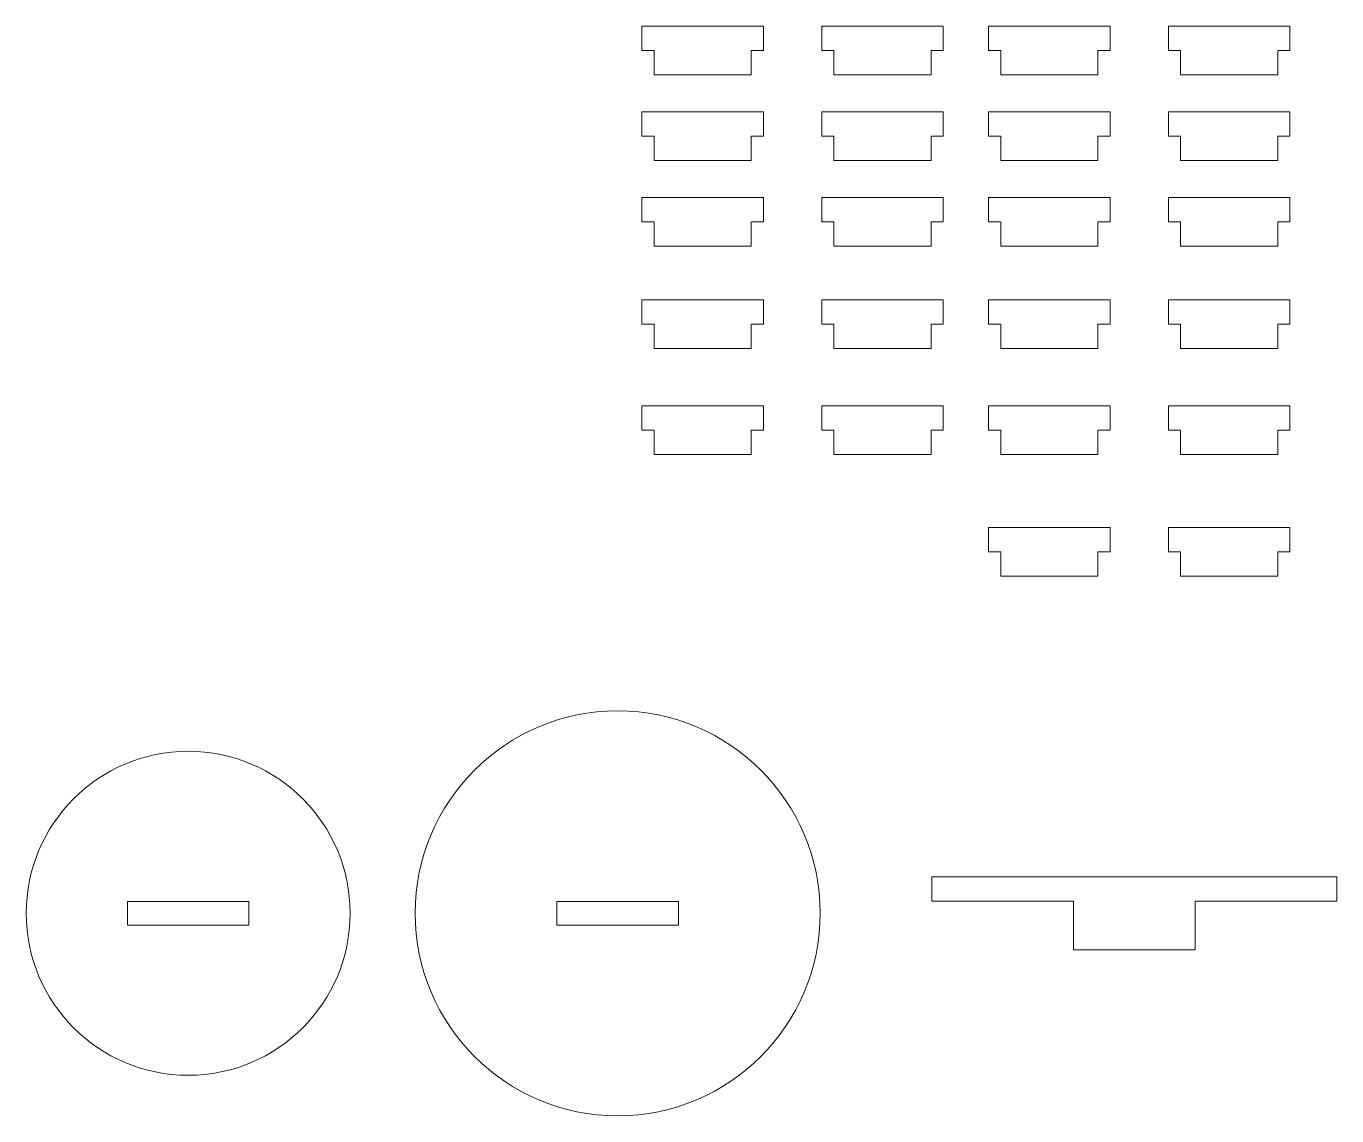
# Model space of a CAD drawing. Header units: centimetres. Extents: x -250 to 250, y -508 to 508.
# Drawn here: x 13.15 to 29.33, y -434.34 to -420.89 of the extents above; entities that cross this region are included whole.
import ezdxf

# ---------------------------------------------------------------- set-up
doc = ezdxf.new("R2010")
doc.units = ezdxf.units.CM
doc.header["$MEASUREMENT"] = 0
doc.layers.add('Capa 1', color=7, linetype='Continuous')

msp = doc.modelspace()

# ---------------------------------------------------------------- linework, layer by layer
at = {"layer": 'Capa 1', "color": 240, "lineweight": 9}
for points, knots in [([(22.10358, -421.18963), (22.10358, -421.18963), (22.10358, -421.48963), (22.10358, -421.48963), (22.10358, -421.48963), (20.90358, -421.48963), (20.90358, -421.48963), (20.90358, -421.48963), (20.90358, -421.18963), (20.90358, -421.18963), (20.90358, -421.18963), (20.75358, -421.18963), (20.75358, -421.18963), (20.75358, -421.18963), (20.75358, -420.88963), (20.75358, -420.88963), (20.75358, -420.88963), (22.25358, -420.88963), (22.25358, -420.88963), (22.25358, -420.88963), (22.25358, -421.18963), (22.25358, -421.18963), (22.25358, -421.18963), (22.10358, -421.18963), (22.10358, -421.18963)], [0, 0, 0, 0, 0.125, 0.125, 0.125, 0.25, 0.25, 0.25, 0.375, 0.375, 0.375, 0.5, 0.5, 0.5, 0.625, 0.625, 0.625, 0.75, 0.75, 0.75, 0.875, 0.875, 0.875, 1, 1, 1, 1]), ([(24.32391, -421.18963), (24.32391, -421.18963), (24.32391, -421.48963), (24.32391, -421.48963), (24.32391, -421.48963), (23.12391, -421.48963), (23.12391, -421.48963), (23.12391, -421.48963), (23.12391, -421.18963), (23.12391, -421.18963), (23.12391, -421.18963), (22.97391, -421.18963), (22.97391, -421.18963), (22.97391, -421.18963), (22.97391, -420.88963), (22.97391, -420.88963), (22.97391, -420.88963), (24.47391, -420.88963), (24.47391, -420.88963), (24.47391, -420.88963), (24.47391, -421.18963), (24.47391, -421.18963), (24.47391, -421.18963), (24.32391, -421.18963), (24.32391, -421.18963)], [0, 0, 0, 0, 0.125, 0.125, 0.125, 0.25, 0.25, 0.25, 0.375, 0.375, 0.375, 0.5, 0.5, 0.5, 0.625, 0.625, 0.625, 0.75, 0.75, 0.75, 0.875, 0.875, 0.875, 1, 1, 1, 1]), ([(26.38383, -421.18963), (26.38383, -421.18963), (26.38383, -421.48963), (26.38383, -421.48963), (26.38383, -421.48963), (25.18383, -421.48963), (25.18383, -421.48963), (25.18383, -421.48963), (25.18383, -421.18963), (25.18383, -421.18963), (25.18383, -421.18963), (25.03383, -421.18963), (25.03383, -421.18963), (25.03383, -421.18963), (25.03383, -420.88963), (25.03383, -420.88963), (25.03383, -420.88963), (26.53383, -420.88963), (26.53383, -420.88963), (26.53383, -420.88963), (26.53383, -421.18963), (26.53383, -421.18963), (26.53383, -421.18963), (26.38383, -421.18963), (26.38383, -421.18963)], [0, 0, 0, 0, 0.125, 0.125, 0.125, 0.25, 0.25, 0.25, 0.375, 0.375, 0.375, 0.5, 0.5, 0.5, 0.625, 0.625, 0.625, 0.75, 0.75, 0.75, 0.875, 0.875, 0.875, 1, 1, 1, 1]), ([(28.60416, -421.18963), (28.60416, -421.18963), (28.60416, -421.48963), (28.60416, -421.48963), (28.60416, -421.48963), (27.40416, -421.48963), (27.40416, -421.48963), (27.40416, -421.48963), (27.40416, -421.18963), (27.40416, -421.18963), (27.40416, -421.18963), (27.25416, -421.18963), (27.25416, -421.18963), (27.25416, -421.18963), (27.25416, -420.88963), (27.25416, -420.88963), (27.25416, -420.88963), (28.75416, -420.88963), (28.75416, -420.88963), (28.75416, -420.88963), (28.75416, -421.18963), (28.75416, -421.18963), (28.75416, -421.18963), (28.60416, -421.18963), (28.60416, -421.18963)], [0, 0, 0, 0, 0.125, 0.125, 0.125, 0.25, 0.25, 0.25, 0.375, 0.375, 0.375, 0.5, 0.5, 0.5, 0.625, 0.625, 0.625, 0.75, 0.75, 0.75, 0.875, 0.875, 0.875, 1, 1, 1, 1]), ([(22.10358, -422.24543), (22.10358, -422.24543), (22.10358, -422.54543), (22.10358, -422.54543), (22.10358, -422.54543), (20.90358, -422.54543), (20.90358, -422.54543), (20.90358, -422.54543), (20.90358, -422.24543), (20.90358, -422.24543), (20.90358, -422.24543), (20.75358, -422.24543), (20.75358, -422.24543), (20.75358, -422.24543), (20.75358, -421.94543), (20.75358, -421.94543), (20.75358, -421.94543), (22.25358, -421.94543), (22.25358, -421.94543), (22.25358, -421.94543), (22.25358, -422.24543), (22.25358, -422.24543), (22.25358, -422.24543), (22.10358, -422.24543), (22.10358, -422.24543)], [0, 0, 0, 0, 0.125, 0.125, 0.125, 0.25, 0.25, 0.25, 0.375, 0.375, 0.375, 0.5, 0.5, 0.5, 0.625, 0.625, 0.625, 0.75, 0.75, 0.75, 0.875, 0.875, 0.875, 1, 1, 1, 1]), ([(24.32391, -422.24543), (24.32391, -422.24543), (24.32391, -422.54543), (24.32391, -422.54543), (24.32391, -422.54543), (23.12391, -422.54543), (23.12391, -422.54543), (23.12391, -422.54543), (23.12391, -422.24543), (23.12391, -422.24543), (23.12391, -422.24543), (22.97391, -422.24543), (22.97391, -422.24543), (22.97391, -422.24543), (22.97391, -421.94543), (22.97391, -421.94543), (22.97391, -421.94543), (24.47391, -421.94543), (24.47391, -421.94543), (24.47391, -421.94543), (24.47391, -422.24543), (24.47391, -422.24543), (24.47391, -422.24543), (24.32391, -422.24543), (24.32391, -422.24543)], [0, 0, 0, 0, 0.125, 0.125, 0.125, 0.25, 0.25, 0.25, 0.375, 0.375, 0.375, 0.5, 0.5, 0.5, 0.625, 0.625, 0.625, 0.75, 0.75, 0.75, 0.875, 0.875, 0.875, 1, 1, 1, 1]), ([(26.38383, -422.24543), (26.38383, -422.24543), (26.38383, -422.54543), (26.38383, -422.54543), (26.38383, -422.54543), (25.18383, -422.54543), (25.18383, -422.54543), (25.18383, -422.54543), (25.18383, -422.24543), (25.18383, -422.24543), (25.18383, -422.24543), (25.03383, -422.24543), (25.03383, -422.24543), (25.03383, -422.24543), (25.03383, -421.94543), (25.03383, -421.94543), (25.03383, -421.94543), (26.53383, -421.94543), (26.53383, -421.94543), (26.53383, -421.94543), (26.53383, -422.24543), (26.53383, -422.24543), (26.53383, -422.24543), (26.38383, -422.24543), (26.38383, -422.24543)], [0, 0, 0, 0, 0.125, 0.125, 0.125, 0.25, 0.25, 0.25, 0.375, 0.375, 0.375, 0.5, 0.5, 0.5, 0.625, 0.625, 0.625, 0.75, 0.75, 0.75, 0.875, 0.875, 0.875, 1, 1, 1, 1]), ([(28.60416, -422.24543), (28.60416, -422.24543), (28.60416, -422.54543), (28.60416, -422.54543), (28.60416, -422.54543), (27.40416, -422.54543), (27.40416, -422.54543), (27.40416, -422.54543), (27.40416, -422.24543), (27.40416, -422.24543), (27.40416, -422.24543), (27.25416, -422.24543), (27.25416, -422.24543), (27.25416, -422.24543), (27.25416, -421.94543), (27.25416, -421.94543), (27.25416, -421.94543), (28.75416, -421.94543), (28.75416, -421.94543), (28.75416, -421.94543), (28.75416, -422.24543), (28.75416, -422.24543), (28.75416, -422.24543), (28.60416, -422.24543), (28.60416, -422.24543)], [0, 0, 0, 0, 0.125, 0.125, 0.125, 0.25, 0.25, 0.25, 0.375, 0.375, 0.375, 0.5, 0.5, 0.5, 0.625, 0.625, 0.625, 0.75, 0.75, 0.75, 0.875, 0.875, 0.875, 1, 1, 1, 1]), ([(22.10358, -423.3063), (22.10358, -423.3063), (22.10358, -423.6063), (22.10358, -423.6063), (22.10358, -423.6063), (20.90358, -423.6063), (20.90358, -423.6063), (20.90358, -423.6063), (20.90358, -423.3063), (20.90358, -423.3063), (20.90358, -423.3063), (20.75358, -423.3063), (20.75358, -423.3063), (20.75358, -423.3063), (20.75358, -423.0063), (20.75358, -423.0063), (20.75358, -423.0063), (22.25358, -423.0063), (22.25358, -423.0063), (22.25358, -423.0063), (22.25358, -423.3063), (22.25358, -423.3063), (22.25358, -423.3063), (22.10358, -423.3063), (22.10358, -423.3063)], [0, 0, 0, 0, 0.125, 0.125, 0.125, 0.25, 0.25, 0.25, 0.375, 0.375, 0.375, 0.5, 0.5, 0.5, 0.625, 0.625, 0.625, 0.75, 0.75, 0.75, 0.875, 0.875, 0.875, 1, 1, 1, 1]), ([(24.32391, -423.3063), (24.32391, -423.3063), (24.32391, -423.6063), (24.32391, -423.6063), (24.32391, -423.6063), (23.12391, -423.6063), (23.12391, -423.6063), (23.12391, -423.6063), (23.12391, -423.3063), (23.12391, -423.3063), (23.12391, -423.3063), (22.97391, -423.3063), (22.97391, -423.3063), (22.97391, -423.3063), (22.97391, -423.0063), (22.97391, -423.0063), (22.97391, -423.0063), (24.47391, -423.0063), (24.47391, -423.0063), (24.47391, -423.0063), (24.47391, -423.3063), (24.47391, -423.3063), (24.47391, -423.3063), (24.32391, -423.3063), (24.32391, -423.3063)], [0, 0, 0, 0, 0.125, 0.125, 0.125, 0.25, 0.25, 0.25, 0.375, 0.375, 0.375, 0.5, 0.5, 0.5, 0.625, 0.625, 0.625, 0.75, 0.75, 0.75, 0.875, 0.875, 0.875, 1, 1, 1, 1]), ([(26.38383, -423.3063), (26.38383, -423.3063), (26.38383, -423.6063), (26.38383, -423.6063), (26.38383, -423.6063), (25.18383, -423.6063), (25.18383, -423.6063), (25.18383, -423.6063), (25.18383, -423.3063), (25.18383, -423.3063), (25.18383, -423.3063), (25.03383, -423.3063), (25.03383, -423.3063), (25.03383, -423.3063), (25.03383, -423.0063), (25.03383, -423.0063), (25.03383, -423.0063), (26.53383, -423.0063), (26.53383, -423.0063), (26.53383, -423.0063), (26.53383, -423.3063), (26.53383, -423.3063), (26.53383, -423.3063), (26.38383, -423.3063), (26.38383, -423.3063)], [0, 0, 0, 0, 0.125, 0.125, 0.125, 0.25, 0.25, 0.25, 0.375, 0.375, 0.375, 0.5, 0.5, 0.5, 0.625, 0.625, 0.625, 0.75, 0.75, 0.75, 0.875, 0.875, 0.875, 1, 1, 1, 1]), ([(28.60416, -423.3063), (28.60416, -423.3063), (28.60416, -423.6063), (28.60416, -423.6063), (28.60416, -423.6063), (27.40416, -423.6063), (27.40416, -423.6063), (27.40416, -423.6063), (27.40416, -423.3063), (27.40416, -423.3063), (27.40416, -423.3063), (27.25416, -423.3063), (27.25416, -423.3063), (27.25416, -423.3063), (27.25416, -423.0063), (27.25416, -423.0063), (27.25416, -423.0063), (28.75416, -423.0063), (28.75416, -423.0063), (28.75416, -423.0063), (28.75416, -423.3063), (28.75416, -423.3063), (28.75416, -423.3063), (28.60416, -423.3063), (28.60416, -423.3063)], [0, 0, 0, 0, 0.125, 0.125, 0.125, 0.25, 0.25, 0.25, 0.375, 0.375, 0.375, 0.5, 0.5, 0.5, 0.625, 0.625, 0.625, 0.75, 0.75, 0.75, 0.875, 0.875, 0.875, 1, 1, 1, 1]), ([(22.10358, -424.56737), (22.10358, -424.56737), (22.10358, -424.86737), (22.10358, -424.86737), (22.10358, -424.86737), (20.90358, -424.86737), (20.90358, -424.86737), (20.90358, -424.86737), (20.90358, -424.56737), (20.90358, -424.56737), (20.90358, -424.56737), (20.75358, -424.56737), (20.75358, -424.56737), (20.75358, -424.56737), (20.75358, -424.26737), (20.75358, -424.26737), (20.75358, -424.26737), (22.25358, -424.26737), (22.25358, -424.26737), (22.25358, -424.26737), (22.25358, -424.56737), (22.25358, -424.56737), (22.25358, -424.56737), (22.10358, -424.56737), (22.10358, -424.56737)], [0, 0, 0, 0, 0.125, 0.125, 0.125, 0.25, 0.25, 0.25, 0.375, 0.375, 0.375, 0.5, 0.5, 0.5, 0.625, 0.625, 0.625, 0.75, 0.75, 0.75, 0.875, 0.875, 0.875, 1, 1, 1, 1]), ([(24.32391, -424.56737), (24.32391, -424.56737), (24.32391, -424.86737), (24.32391, -424.86737), (24.32391, -424.86737), (23.12391, -424.86737), (23.12391, -424.86737), (23.12391, -424.86737), (23.12391, -424.56737), (23.12391, -424.56737), (23.12391, -424.56737), (22.97391, -424.56737), (22.97391, -424.56737), (22.97391, -424.56737), (22.97391, -424.26737), (22.97391, -424.26737), (22.97391, -424.26737), (24.47391, -424.26737), (24.47391, -424.26737), (24.47391, -424.26737), (24.47391, -424.56737), (24.47391, -424.56737), (24.47391, -424.56737), (24.32391, -424.56737), (24.32391, -424.56737)], [0, 0, 0, 0, 0.125, 0.125, 0.125, 0.25, 0.25, 0.25, 0.375, 0.375, 0.375, 0.5, 0.5, 0.5, 0.625, 0.625, 0.625, 0.75, 0.75, 0.75, 0.875, 0.875, 0.875, 1, 1, 1, 1]), ([(26.38383, -424.56737), (26.38383, -424.56737), (26.38383, -424.86737), (26.38383, -424.86737), (26.38383, -424.86737), (25.18383, -424.86737), (25.18383, -424.86737), (25.18383, -424.86737), (25.18383, -424.56737), (25.18383, -424.56737), (25.18383, -424.56737), (25.03383, -424.56737), (25.03383, -424.56737), (25.03383, -424.56737), (25.03383, -424.26737), (25.03383, -424.26737), (25.03383, -424.26737), (26.53383, -424.26737), (26.53383, -424.26737), (26.53383, -424.26737), (26.53383, -424.56737), (26.53383, -424.56737), (26.53383, -424.56737), (26.38383, -424.56737), (26.38383, -424.56737)], [0, 0, 0, 0, 0.125, 0.125, 0.125, 0.25, 0.25, 0.25, 0.375, 0.375, 0.375, 0.5, 0.5, 0.5, 0.625, 0.625, 0.625, 0.75, 0.75, 0.75, 0.875, 0.875, 0.875, 1, 1, 1, 1]), ([(28.60416, -424.56737), (28.60416, -424.56737), (28.60416, -424.86737), (28.60416, -424.86737), (28.60416, -424.86737), (27.40416, -424.86737), (27.40416, -424.86737), (27.40416, -424.86737), (27.40416, -424.56737), (27.40416, -424.56737), (27.40416, -424.56737), (27.25416, -424.56737), (27.25416, -424.56737), (27.25416, -424.56737), (27.25416, -424.26737), (27.25416, -424.26737), (27.25416, -424.26737), (28.75416, -424.26737), (28.75416, -424.26737), (28.75416, -424.26737), (28.75416, -424.56737), (28.75416, -424.56737), (28.75416, -424.56737), (28.60416, -424.56737), (28.60416, -424.56737)], [0, 0, 0, 0, 0.125, 0.125, 0.125, 0.25, 0.25, 0.25, 0.375, 0.375, 0.375, 0.5, 0.5, 0.5, 0.625, 0.625, 0.625, 0.75, 0.75, 0.75, 0.875, 0.875, 0.875, 1, 1, 1, 1]), ([(22.10358, -425.87542), (22.10358, -425.87542), (22.10358, -426.17542), (22.10358, -426.17542), (22.10358, -426.17542), (20.90358, -426.17542), (20.90358, -426.17542), (20.90358, -426.17542), (20.90358, -425.87542), (20.90358, -425.87542), (20.90358, -425.87542), (20.75358, -425.87542), (20.75358, -425.87542), (20.75358, -425.87542), (20.75358, -425.57542), (20.75358, -425.57542), (20.75358, -425.57542), (22.25358, -425.57542), (22.25358, -425.57542), (22.25358, -425.57542), (22.25358, -425.87542), (22.25358, -425.87542), (22.25358, -425.87542), (22.10358, -425.87542), (22.10358, -425.87542)], [0, 0, 0, 0, 0.125, 0.125, 0.125, 0.25, 0.25, 0.25, 0.375, 0.375, 0.375, 0.5, 0.5, 0.5, 0.625, 0.625, 0.625, 0.75, 0.75, 0.75, 0.875, 0.875, 0.875, 1, 1, 1, 1]), ([(24.32391, -425.87542), (24.32391, -425.87542), (24.32391, -426.17542), (24.32391, -426.17542), (24.32391, -426.17542), (23.12391, -426.17542), (23.12391, -426.17542), (23.12391, -426.17542), (23.12391, -425.87542), (23.12391, -425.87542), (23.12391, -425.87542), (22.97391, -425.87542), (22.97391, -425.87542), (22.97391, -425.87542), (22.97391, -425.57542), (22.97391, -425.57542), (22.97391, -425.57542), (24.47391, -425.57542), (24.47391, -425.57542), (24.47391, -425.57542), (24.47391, -425.87542), (24.47391, -425.87542), (24.47391, -425.87542), (24.32391, -425.87542), (24.32391, -425.87542)], [0, 0, 0, 0, 0.125, 0.125, 0.125, 0.25, 0.25, 0.25, 0.375, 0.375, 0.375, 0.5, 0.5, 0.5, 0.625, 0.625, 0.625, 0.75, 0.75, 0.75, 0.875, 0.875, 0.875, 1, 1, 1, 1]), ([(26.38383, -425.87542), (26.38383, -425.87542), (26.38383, -426.17542), (26.38383, -426.17542), (26.38383, -426.17542), (25.18383, -426.17542), (25.18383, -426.17542), (25.18383, -426.17542), (25.18383, -425.87542), (25.18383, -425.87542), (25.18383, -425.87542), (25.03383, -425.87542), (25.03383, -425.87542), (25.03383, -425.87542), (25.03383, -425.57542), (25.03383, -425.57542), (25.03383, -425.57542), (26.53383, -425.57542), (26.53383, -425.57542), (26.53383, -425.57542), (26.53383, -425.87542), (26.53383, -425.87542), (26.53383, -425.87542), (26.38383, -425.87542), (26.38383, -425.87542)], [0, 0, 0, 0, 0.125, 0.125, 0.125, 0.25, 0.25, 0.25, 0.375, 0.375, 0.375, 0.5, 0.5, 0.5, 0.625, 0.625, 0.625, 0.75, 0.75, 0.75, 0.875, 0.875, 0.875, 1, 1, 1, 1]), ([(28.60416, -425.87542), (28.60416, -425.87542), (28.60416, -426.17542), (28.60416, -426.17542), (28.60416, -426.17542), (27.40416, -426.17542), (27.40416, -426.17542), (27.40416, -426.17542), (27.40416, -425.87542), (27.40416, -425.87542), (27.40416, -425.87542), (27.25416, -425.87542), (27.25416, -425.87542), (27.25416, -425.87542), (27.25416, -425.57542), (27.25416, -425.57542), (27.25416, -425.57542), (28.75416, -425.57542), (28.75416, -425.57542), (28.75416, -425.57542), (28.75416, -425.87542), (28.75416, -425.87542), (28.75416, -425.87542), (28.60416, -425.87542), (28.60416, -425.87542)], [0, 0, 0, 0, 0.125, 0.125, 0.125, 0.25, 0.25, 0.25, 0.375, 0.375, 0.375, 0.5, 0.5, 0.5, 0.625, 0.625, 0.625, 0.75, 0.75, 0.75, 0.875, 0.875, 0.875, 1, 1, 1, 1]), ([(26.38383, -427.3783), (26.38383, -427.3783), (26.38383, -427.6783), (26.38383, -427.6783), (26.38383, -427.6783), (25.18383, -427.6783), (25.18383, -427.6783), (25.18383, -427.6783), (25.18383, -427.3783), (25.18383, -427.3783), (25.18383, -427.3783), (25.03383, -427.3783), (25.03383, -427.3783), (25.03383, -427.3783), (25.03383, -427.0783), (25.03383, -427.0783), (25.03383, -427.0783), (26.53383, -427.0783), (26.53383, -427.0783), (26.53383, -427.0783), (26.53383, -427.3783), (26.53383, -427.3783), (26.53383, -427.3783), (26.38383, -427.3783), (26.38383, -427.3783)], [0, 0, 0, 0, 0.125, 0.125, 0.125, 0.25, 0.25, 0.25, 0.375, 0.375, 0.375, 0.5, 0.5, 0.5, 0.625, 0.625, 0.625, 0.75, 0.75, 0.75, 0.875, 0.875, 0.875, 1, 1, 1, 1]), ([(28.60416, -427.3783), (28.60416, -427.3783), (28.60416, -427.6783), (28.60416, -427.6783), (28.60416, -427.6783), (27.40416, -427.6783), (27.40416, -427.6783), (27.40416, -427.6783), (27.40416, -427.3783), (27.40416, -427.3783), (27.40416, -427.3783), (27.25416, -427.3783), (27.25416, -427.3783), (27.25416, -427.3783), (27.25416, -427.0783), (27.25416, -427.0783), (27.25416, -427.0783), (28.75416, -427.0783), (28.75416, -427.0783), (28.75416, -427.0783), (28.75416, -427.3783), (28.75416, -427.3783), (28.75416, -427.3783), (28.60416, -427.3783), (28.60416, -427.3783)], [0, 0, 0, 0, 0.125, 0.125, 0.125, 0.25, 0.25, 0.25, 0.375, 0.375, 0.375, 0.5, 0.5, 0.5, 0.625, 0.625, 0.625, 0.75, 0.75, 0.75, 0.875, 0.875, 0.875, 1, 1, 1, 1]), ([(20.45326, -429.34123), (21.83397, -429.34123), (22.95326, -430.46052), (22.95326, -431.84123), (22.95326, -433.22194), (21.83397, -434.34123), (20.45326, -434.34123), (19.07255, -434.34123), (17.95326, -433.22194), (17.95326, -431.84123), (17.95326, -430.46052), (19.07255, -429.34123), (20.45326, -429.34123)], [0, 0, 0, 0, 0.25, 0.25, 0.25, 0.5, 0.5, 0.5, 0.75, 0.75, 0.75, 1, 1, 1, 1]), ([(15.1506, -429.84123), (16.25517, -429.84123), (17.1506, -430.73666), (17.1506, -431.84123), (17.1506, -432.9458), (16.25517, -433.84123), (15.1506, -433.84123), (14.04603, -433.84123), (13.1506, -432.9458), (13.1506, -431.84123), (13.1506, -430.73666), (14.04603, -429.84123), (15.1506, -429.84123)], [0, 0, 0, 0, 0.25, 0.25, 0.25, 0.5, 0.5, 0.5, 0.75, 0.75, 0.75, 1, 1, 1, 1]), ([(24.33283, -431.39123), (24.33283, -431.39123), (29.33283, -431.39123), (29.33283, -431.39123), (29.33283, -431.39123), (29.33283, -431.69123), (29.33283, -431.69123), (29.33283, -431.69123), (27.58283, -431.69123), (27.58283, -431.69123), (27.58283, -431.69123), (27.58283, -432.29123), (27.58283, -432.29123), (27.58283, -432.29123), (26.08283, -432.29123), (26.08283, -432.29123), (26.08283, -432.29123), (26.08283, -431.69123), (26.08283, -431.69123), (26.08283, -431.69123), (24.33283, -431.69123), (24.33283, -431.69123), (24.33283, -431.69123), (24.33283, -431.39123), (24.33283, -431.39123)], [0, 0, 0, 0, 0.125, 0.125, 0.125, 0.25, 0.25, 0.25, 0.375, 0.375, 0.375, 0.5, 0.5, 0.5, 0.625, 0.625, 0.625, 0.75, 0.75, 0.75, 0.875, 0.875, 0.875, 1, 1, 1, 1]), ([(14.4006, -431.69623), (14.4006, -431.69623), (15.9006, -431.69623), (15.9006, -431.69623), (15.9006, -431.69623), (15.9006, -431.98623), (15.9006, -431.98623), (15.9006, -431.98623), (14.4006, -431.98623), (14.4006, -431.98623), (14.4006, -431.98623), (14.4006, -431.69623), (14.4006, -431.69623)], [0, 0, 0, 0, 0.25, 0.25, 0.25, 0.5, 0.5, 0.5, 0.75, 0.75, 0.75, 1, 1, 1, 1]), ([(19.70326, -431.69623), (19.70326, -431.69623), (21.20326, -431.69623), (21.20326, -431.69623), (21.20326, -431.69623), (21.20326, -431.98623), (21.20326, -431.98623), (21.20326, -431.98623), (19.70326, -431.98623), (19.70326, -431.98623), (19.70326, -431.98623), (19.70326, -431.69623), (19.70326, -431.69623)], [0, 0, 0, 0, 0.25, 0.25, 0.25, 0.5, 0.5, 0.5, 0.75, 0.75, 0.75, 1, 1, 1, 1])]:
    msp.add_open_spline(points, degree=3, knots=knots, dxfattribs=at)

doc.saveas('drawing.dxf')
